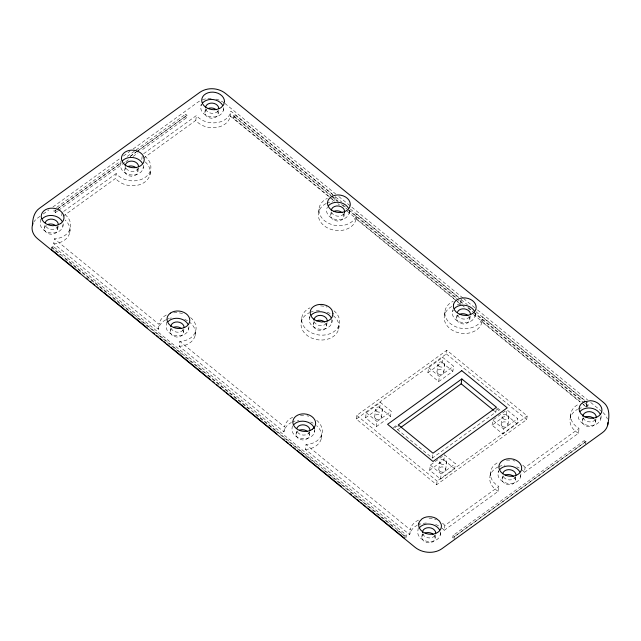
<?xml version="1.0" encoding="UTF-8"?>
<svg xmlns="http://www.w3.org/2000/svg" width="641" height="641" viewBox="0 0 641 641"><rect width="100%" height="100%" fill="white"/><g stroke="black" fill="none" stroke-linecap="round" stroke-linejoin="round"><path stroke-width="0.48" stroke-dasharray="3.21 2.4" d="M451.753 306.534A19.054 14.575 7.4 0 0 453.155 330.708A19.054 14.575 7.4 0 0 481.84 322.559L481.928 321.79L580.073 402.027M584.568 400.313L482.561 316.918L482.473 317.696A19.054 14.575 7.4 0 1 453.395 325.628A19.054 14.575 7.4 0 1 453.139 301.294M65.045 214.575A19.054 14.575 7.4 0 1 69.861 229.406A19.054 14.575 7.4 0 1 55.447 238.781L54.365 238.805L53.732 243.676L158.423 329.258L158.551 328.232A18.685 14.294 7.4 0 1 165.682 319.867M166.307 314.995A18.685 14.294 7.4 0 0 159.184 323.36L159.056 324.394L54.365 238.805M143.376 158.303L195.777 120.42A19.054 14.575 7.4 0 0 215.296 127.623A19.054 14.575 7.4 0 0 230.159 116.878L230.263 116.045L330.756 198.205M332.935 194.6L230.896 111.181L230.792 112.007A19.054 14.575 7.4 0 1 215.929 122.751A19.054 14.575 7.4 0 1 196.402 115.548L143.207 154.016M190.577 317.599A18.685 14.294 7.4 0 1 195.305 332.142A18.685 14.294 7.4 0 1 181.171 341.332L179.825 341.373L179.192 346.236L283.939 431.866L284.035 431.04A19.054 14.575 7.4 0 1 291.31 422.507M292.697 417.267A19.054 14.575 7.4 0 0 284.668 426.169L284.572 427.002L179.825 341.373M325.94 203.606A19.054 14.575 7.4 0 0 327.214 227.771A19.054 14.575 7.4 0 0 355.947 219.711L356.051 218.885L460.494 304.267L461.127 299.395M458.804 297.504L356.684 214.014L356.58 214.847A19.054 14.575 7.4 0 1 327.455 222.691A19.054 14.575 7.4 0 1 327.335 198.357M316.678 420.296A19.054 14.575 7.4 0 1 321.502 435.119A19.054 14.575 7.4 0 1 307.087 444.493L305.997 444.525L305.372 449.389L409.727 534.706L409.831 533.873A19.054 14.575 7.4 0 1 417.099 525.348M418.493 520.107A19.054 14.575 7.4 0 0 410.464 529.009L410.36 529.835L305.997 444.525M40.84 219.23L40.487 221.97A11.434 8.742 7.4 0 0 50.599 232.923A11.434 8.742 7.4 0 0 63.066 224.815M44.389 228.773L45.022 223.909M57.642 210.969L55.206 212.732L53.86 211.626L54.068 210.008M55.206 212.732L55.519 210.296L121.237 162.782M51.416 249.629L51.737 247.194L53.075 246.224L406.37 535.059L406.057 537.487L395.986 529.258M53.075 246.224L52.754 248.66L60.502 254.99M57.682 229.446L58.315 224.574M62.073 212.572L61.528 217.475M62.85 226.521L63.211 223.781M69.677 232.899L70.31 228.036M63.05 216.273L115.532 178.43L116.165 173.567A19.054 14.575 7.4 0 0 144.017 178.142A19.054 14.575 7.4 0 0 145.283 156.564M120.965 162.133L120.732 163.96A11.434 8.742 7.4 0 0 130.836 174.913A11.434 8.742 7.4 0 0 143.304 166.804M137.022 168.831A6.666 5.104 7.4 0 1 133.849 175.954A6.666 5.104 7.4 0 1 124.867 172.1L125.267 165.899M137.927 171.435L138.56 166.564M141.765 159.465L142.27 155.571M143.095 168.503L143.568 164.857M149.914 174.889L150.547 170.025M136.613 151.797L185.289 116.606L185.61 114.17L186.956 115.268L186.643 117.704L141.204 150.555M158.423 329.258L159.184 323.36M166.636 322.07L166.283 324.803A11.434 8.742 7.4 0 0 176.387 335.756A11.434 8.742 7.4 0 0 188.855 327.655M195.777 120.42L196.402 115.548M170.186 331.613L170.818 326.742M200.97 105.941L201.21 104.114M204.872 112.752L205.505 107.88M183.478 332.286L184.111 327.415M188.646 329.354L188.999 326.614M218.164 113.417L218.797 108.553M223.332 110.492L223.693 107.752M195.112 335.668L195.745 330.796M230.159 116.878L230.896 111.181M329.37 196.675L233.3 118.128L233.612 115.701L234.951 114.731L332.575 194.535M233.3 118.128L234.638 117.167L234.951 114.731M283.939 431.866L284.668 426.169M301.358 321.582L301.991 316.718M318.673 212.131L319.306 207.267M292.36 425.864L292.128 427.683A11.434 8.742 7.4 0 0 302.24 438.636A11.434 8.742 7.4 0 0 314.699 430.536M309.443 318.232L309.683 316.406M296.03 434.494L296.663 429.63M313.345 325.043L313.978 320.171M330.668 215.592L331.301 210.721M335.251 196.491L334.618 201.362L331.525 198.83M309.323 435.167L309.956 430.295M326.638 325.708L327.271 320.845M314.491 432.234L314.843 429.494M343.961 216.257L344.465 212.363M331.806 322.784L332.166 320.043M349.129 213.333L349.601 209.679M321.317 438.62L321.95 433.749M338.632 329.17L339.265 324.298M355.947 219.711L356.684 214.014M356.284 419.046L356.765 415.4L446.841 350.266L527.182 415.945L526.71 419.599L436.625 484.724L356.284 419.046L446.368 353.92L446.841 350.266M365.586 417.804L366.251 412.692L380.425 402.444L391.21 411.258L390.545 416.37L376.371 426.618L365.586 417.804L379.76 407.548L380.425 402.444M374.648 416.914L375.626 409.367M376.371 426.618L377.036 421.506L391.21 411.258M381.483 417.259L382.461 409.711M496.23 409.238L495.854 412.155L432.355 458.067L397.684 429.718L398.317 424.855M404.719 538.456L405.04 536.02L406.37 535.059M427.908 372.741L428.573 367.63L442.747 357.382L453.532 366.203L452.867 371.307L438.692 381.563L427.908 372.741L442.082 362.494L442.747 357.382M409.727 534.706L410.464 529.009M436.97 371.852L437.947 364.312M444.533 315.092L445.166 310.22M418.277 527.783L417.916 530.524A11.434 8.742 7.4 0 0 429.15 541.573A11.434 8.742 7.4 0 0 440.263 531.645M438.692 381.563L439.357 376.451L453.532 366.203M429.694 470.206L430.351 465.094L444.533 454.846L455.374 463.707L454.709 468.819L440.535 479.067L429.694 470.206L443.868 459.958L444.533 454.846M421.826 537.334L422.451 532.463M432.355 458.067L432.859 454.173M443.804 372.197L444.782 364.657M452.634 311.686L452.875 309.859M456.536 318.489L457.169 313.625M436.625 484.724L437.098 481.07L527.182 415.945M438.813 469.364L439.79 461.816M440.535 479.067L441.2 473.955L455.374 463.707M435.111 537.999L435.744 533.136M445.647 469.709L446.625 462.161M440.287 535.075L440.76 531.421M469.829 319.162L470.462 314.29M441.841 528A19.054 14.575 7.4 0 1 444.213 530.331L444.846 525.468L498.858 486.415A19.054 14.575 7.4 0 1 498.73 462.089M474.997 316.229L475.478 312.584M584.608 440.359L453.035 535.483L452.714 537.919L584.288 442.787L584.608 440.359L585.954 441.457L585.642 443.892L584.288 442.787M481.84 322.559L482.561 316.918M454.06 539.017L454.381 536.581L585.954 441.457M492.096 425.215L492.753 420.103L503.522 428.901L502.856 434.013L492.096 425.215L506.27 414.967L506.935 409.855L517.696 418.653L517.031 423.765L502.856 434.013M490.069 475.862L490.702 470.991M501.134 424.31L502.111 416.762M498.161 472.513L498.394 470.686M444.213 530.331L498.225 491.286L498.858 486.415M507.968 424.654L508.946 417.107M502.063 479.316L502.696 474.452M503.994 475.798A6.666 5.104 7.4 0 0 507.015 484.516L508.738 484.772A6.666 5.104 7.4 0 0 515.356 479.989L515.733 477.064M520.524 477.056L520.997 473.411M522.086 469.981A19.054 14.575 7.4 0 1 524.458 472.321L525.091 467.449L579.095 428.404A19.054 14.575 7.4 0 1 578.967 404.078M570.314 417.852L570.947 412.98M524.458 472.321L578.462 433.276L579.095 428.404M582.308 421.305L582.933 416.442M586.892 402.211L586.259 407.083L583.166 404.551M581.948 403.157L586.603 406.963L586.916 404.527L588.254 403.558L585.153 401.026M586.603 406.963L587.941 405.993L588.254 403.558M595.593 421.978L596.226 417.107M600.769 419.046L601.242 415.4M39.99 216.329L37.555 218.092A19.054 14.575 7.4 0 0 33.468 222.627M43.235 213.99L48.908 209.887M52.955 206.955L120.228 158.319M123.473 155.979L129.955 151.292M133.2 148.944L198.037 102.063A19.054 14.575 7.4 0 1 200.905 100.389M56.608 207.436L120.7 161.091M127.19 156.404L135.307 150.539M136.116 149.954L185.61 114.17M130.163 156.332L137.462 151.052M138.28 150.467L186.956 115.268M53.86 211.626L56.288 209.871M57.105 209.278L121.197 162.942M130.123 156.492L135.804 152.382M58.451 210.384L124.979 162.285M125.788 161.7L129.851 158.768M133.096 156.42L137.959 152.903M63.683 211.41L116.165 173.567M393.286 427.651L397.332 424.719M394.744 427.691L397.172 425.936M397.684 429.718L400.096 427.98M493.546 419.535L506.935 409.855M503.522 428.901L517.696 418.653M460.494 304.267L459.333 304.299A19.054 14.575 7.4 0 0 455.783 304.964M53.732 243.676L54.814 243.644A19.054 14.575 7.4 0 0 69.092 234.606A19.054 14.575 7.4 0 0 65.053 219.991M179.192 346.236L180.538 346.204A18.685 14.294 7.4 0 0 194.672 337.014A18.685 14.294 7.4 0 0 189.944 322.463M305.372 449.389L306.454 449.365A19.054 14.575 7.4 0 0 320.732 440.327A19.054 14.575 7.4 0 0 316.694 425.712M224.895 103.417L335.724 194.023M338.817 196.555L462.818 297.929M463.595 298.562L476.776 309.331M477.545 309.964L587.597 399.936M590.698 402.468L602.324 411.971M335.676 197.075L341.869 202.139M350.395 209.11L458.091 297.152M461.191 299.684L467.385 304.747M475.91 311.718L584.376 400.393M233.612 115.701L331.237 195.505M332.014 196.138L338.208 201.21M342.863 205.008L345.956 207.54M349.057 210.072L456.753 298.113M459.853 300.653L463.723 303.818M468.371 307.616L473.026 311.414M473.795 312.055L582.268 400.729M585.369 403.261L586.916 404.527M234.638 117.167L330.708 195.705M331.485 196.338L337.679 201.41M341.557 204.575L346.981 209.006M347.751 209.639L462.425 303.385M467.842 307.816L472.497 311.614M473.266 312.255L587.941 405.993M330.147 197.308L334.794 201.106M337.895 203.638L339.442 204.904M347.19 211.242L454.886 299.283M455.663 299.916L461.087 304.347M461.857 304.988L464.957 307.52M473.483 314.483L581.179 402.524M185.289 116.606L186.643 117.704M446.368 353.92L526.71 419.599M442.082 362.494L452.867 371.307M506.27 414.967L517.031 423.765M497.528 408.061L500.613 410.577M496.599 408.646L499.684 411.169M494.315 410.897L495.854 412.155M428.573 367.63L439.357 376.451M379.76 407.548L390.545 416.37M443.868 459.958L454.709 468.819M366.251 412.692L377.036 421.506M430.351 465.094L441.2 473.955M356.765 415.4L437.098 481.07M453.035 535.483L454.381 536.581M51.737 247.194L405.04 536.02M65.15 258.796L108.537 294.267M113.193 298.065L131.012 312.632M131.782 313.265L134.105 315.164M137.206 317.704L179.047 351.901M179.825 352.534L182.148 354.441M185.241 356.973L201.514 370.274M202.292 370.907L204.615 372.806M207.716 375.338L248.78 408.91M255.751 414.607L272.016 427.908M272.794 428.549L275.117 430.448M275.894 431.081L300.685 451.344M301.462 451.977L319.282 466.552M323.929 470.35L371.195 508.986M371.964 509.619L389.784 524.186M390.561 524.819L392.885 526.718M515.356 479.989L515.124 478.651A6.666 5.104 7.4 0 0 514.451 477.385M217.259 110.813A6.666 5.104 7.4 0 1 215.352 117.471A6.666 5.104 7.4 0 1 206.442 116.125A6.666 5.104 7.4 0 1 206.803 109.226M124.634 170.762A6.666 5.104 7.4 0 1 126.557 167.245M56.777 226.842A6.666 5.104 7.4 0 1 54.87 233.5A6.666 5.104 7.4 0 1 45.968 232.146A6.666 5.104 7.4 0 1 46.32 225.255M343.055 213.653A6.666 5.104 7.4 0 1 337.342 221.041A6.666 5.104 7.4 0 1 331.541 213.076M182.573 329.674A6.666 5.104 7.4 0 1 176.86 337.07A6.666 5.104 7.4 0 1 171.059 329.097M468.924 316.558A6.666 5.104 7.4 0 1 467.017 323.216A6.666 5.104 7.4 0 1 458.115 321.862A6.666 5.104 7.4 0 1 458.467 314.971M308.417 432.555A6.666 5.104 7.4 0 1 306.51 439.213A6.666 5.104 7.4 0 1 297.6 437.867A6.666 5.104 7.4 0 1 297.961 430.968M594.696 419.374A6.666 5.104 7.4 0 1 592.781 426.025A6.666 5.104 7.4 0 1 583.879 424.679A6.666 5.104 7.4 0 1 584.231 417.788M434.213 535.395A6.666 5.104 7.4 0 1 432.298 542.054A6.666 5.104 7.4 0 1 423.397 540.7A6.666 5.104 7.4 0 1 423.749 533.809M325.74 323.104A6.666 5.104 7.4 0 1 320.019 330.5A6.666 5.104 7.4 0 1 314.226 322.527M217.924 111.069A6.666 5.104 7.4 0 1 211.314 113.249A6.666 5.104 7.4 0 1 205.737 109.218M138.336 167.878A6.666 5.104 7.4 0 1 131.934 171.347A6.666 5.104 7.4 0 1 125.5 167.229M58.099 225.888A6.666 5.104 7.4 0 1 51.697 229.366A6.666 5.104 7.4 0 1 45.255 225.247M434.87 535.644A6.666 5.104 7.4 0 1 428.26 537.831A6.666 5.104 7.4 0 1 422.691 533.801M183.23 329.931A6.666 5.104 7.4 0 1 176.62 332.11A6.666 5.104 7.4 0 1 171.051 328.08M343.712 213.902A6.666 5.104 7.4 0 1 337.102 216.089A6.666 5.104 7.4 0 1 331.533 212.059M469.589 316.806A6.666 5.104 7.4 0 1 462.978 318.994A6.666 5.104 7.4 0 1 457.402 314.963M326.397 323.36A6.666 5.104 7.4 0 1 319.787 325.54A6.666 5.104 7.4 0 1 314.218 321.51M309.731 431.609A6.666 5.104 7.4 0 1 303.337 435.079A6.666 5.104 7.4 0 1 296.895 430.96M515.765 476.431A6.666 5.104 7.4 0 1 509.371 479.909A6.666 5.104 7.4 0 1 502.929 475.79M595.353 419.623A6.666 5.104 7.4 0 1 588.742 421.802A6.666 5.104 7.4 0 1 583.174 417.772M202.5 99.732A19.054 14.575 7.4 0 1 211.442 98.458M216.057 99.131A19.054 14.575 7.4 0 1 224.214 102.889M145.299 161.981A19.054 14.575 7.4 0 1 143.023 183.222A19.054 14.575 7.4 0 1 115.532 178.43M326.702 203.229A19.054 14.575 7.4 0 1 332.631 201.498M578.462 433.276A19.054 14.575 7.4 0 1 577.581 409.319M578.342 408.95A19.054 14.575 7.4 0 1 583.366 407.364M602.965 412.524A19.054 14.575 7.4 0 1 607.356 419.014M333.368 315.709A19.054 14.575 7.4 0 1 332.567 337.006A19.054 14.575 7.4 0 1 304.98 333.52A19.054 14.575 7.4 0 1 309.387 312.68M310.164 312.335A19.054 14.575 7.4 0 1 315.308 310.957M316.213 310.845A19.054 14.575 7.4 0 1 321.782 310.909M327.19 312.223A19.054 14.575 7.4 0 1 331.982 314.675M498.225 491.286A19.054 14.575 7.4 0 1 498.097 466.96M498.882 466.616A19.054 14.575 7.4 0 1 504.932 465.118M516.758 466.84A19.054 14.575 7.4 0 1 519.194 468.018M417.86 524.971A19.054 14.575 7.4 0 1 427.467 523.008M435.664 524.514A19.054 14.575 7.4 0 1 438.957 526.037M292.064 422.139A19.054 14.575 7.4 0 1 298.898 420.296M310.725 422.01A19.054 14.575 7.4 0 1 313.161 423.196M166.42 319.498A18.685 14.294 7.4 0 1 168.799 318.577M169.633 318.337A18.685 14.294 7.4 0 1 171.355 317.944M184.72 319.378A18.685 14.294 7.4 0 1 188.59 321.453M506.478 460.174A19.054 14.575 7.4 0 1 512.055 460.454M512.976 460.623A19.054 14.575 7.4 0 1 514.779 461.063M522.711 465.118A19.054 14.575 7.4 0 1 525.091 467.449M429.029 518.168A19.054 14.575 7.4 0 1 436.297 519.651M442.474 523.128A19.054 14.575 7.4 0 1 444.846 525.468M300.445 415.352A19.054 14.575 7.4 0 1 306.021 415.632M306.943 415.801A19.054 14.575 7.4 0 1 308.746 416.241M173.759 312.824A18.685 14.294 7.4 0 1 183.671 313.89M334.001 310.837A19.054 14.575 7.4 0 1 333.2 332.134A19.054 14.575 7.4 0 1 305.605 328.657A19.054 14.575 7.4 0 1 310.012 307.816M320.548 305.877A19.054 14.575 7.4 0 1 326.958 307.055M600.978 417.347A11.434 8.742 7.4 0 1 588.51 425.456A11.434 8.742 7.4 0 1 578.398 414.495M520.732 475.358A11.434 8.742 7.4 0 1 507.159 483.282A11.434 8.742 7.4 0 1 498.802 470.895M475.213 314.531A11.434 8.742 7.4 0 1 461.64 322.455A11.434 8.742 7.4 0 1 453.275 310.068M331.79 319.354A11.434 8.742 7.4 0 1 319.555 329.186A11.434 8.742 7.4 0 1 310.084 316.622M349.337 211.626A11.434 8.742 7.4 0 1 335.764 219.551A11.434 8.742 7.4 0 1 327.399 207.163M223.549 108.794A11.434 8.742 7.4 0 1 209.976 116.718A11.434 8.742 7.4 0 1 201.611 104.331M502.143 426.225A3.429 2.62 7.4 0 0 507.856 425.328A3.429 2.62 7.4 0 0 503.65 421.89A3.429 2.62 7.4 0 0 502.143 426.225M439.822 471.279A3.429 2.62 7.4 0 0 445.535 470.382A3.429 2.62 7.4 0 0 441.328 466.952A3.429 2.62 7.4 0 0 439.822 471.279M437.979 373.767A3.429 2.62 7.4 0 0 443.692 372.878A3.429 2.62 7.4 0 0 439.486 369.44A3.429 2.62 7.4 0 0 437.979 373.767M503.121 418.677A3.429 2.62 7.4 0 0 508.834 417.78A3.429 2.62 7.4 0 0 504.635 414.35A3.429 2.62 7.4 0 0 503.121 418.677M440.8 463.731A3.429 2.62 7.4 0 0 446.513 462.842A3.429 2.62 7.4 0 0 442.314 459.405A3.429 2.62 7.4 0 0 440.8 463.731M438.957 366.219A3.429 2.62 7.4 0 0 444.67 365.33A3.429 2.62 7.4 0 0 440.471 361.893A3.429 2.62 7.4 0 0 438.957 366.219M375.658 418.821A3.429 2.62 7.4 0 0 381.371 417.932A3.429 2.62 7.4 0 0 377.172 414.495A3.429 2.62 7.4 0 0 375.658 418.821M376.636 411.282A3.429 2.62 7.4 0 0 382.348 410.384A3.429 2.62 7.4 0 0 378.15 406.947A3.429 2.62 7.4 0 0 376.636 411.282"/><path stroke-width="0.96" d="M32.403 225.32C32.595 219.07 34.013 212.123 39.454 208.293L199.88 92.304C207.572 87 218.541 87.721 225.712 93.602L603.093 402.115C610.424 407.604 609.319 417.595 607.588 425.432M400.897 427.395L461.183 383.815L461.816 378.943L496.487 407.291L432.987 453.195L398.317 424.855L461.816 378.943M461.183 383.815L493.538 410.264M51.416 249.629L80.085 273.066M86.287 278.13L87.833 279.396M90.157 281.295L91.711 282.561M93.257 283.827L94.804 285.101M97.128 287L98.682 288.266M100.228 289.532L102.552 291.431M104.106 292.697L147.494 328.168M152.919 332.599L154.465 333.865M156.789 335.772L158.343 337.038M159.889 338.304L162.213 340.203M163.759 341.469L165.314 342.735M166.86 344.001L169.184 345.9M170.738 347.174L210.248 379.472M212.572 381.371L214.126 382.637M216.45 384.544L217.996 385.81M219.551 387.076L221.097 388.342M223.421 390.241L224.967 391.507M226.521 392.773L228.845 394.672M230.391 395.938L276.88 433.949M283.082 439.013L284.628 440.279M286.174 441.545L288.506 443.444M290.053 444.71L291.599 445.984M293.153 447.25L295.477 449.149M297.023 450.415L341.188 486.519M349.714 493.482L351.26 494.748M353.584 496.655L355.138 497.921M356.684 499.187L359.008 501.086M360.554 502.352L362.109 503.618M363.655 504.884L365.979 506.783M367.533 508.057L404.719 538.456M208.173 108.481A6.666 5.104 7.4 0 1 216.201 109.699M127.936 166.5A6.666 5.104 7.4 0 1 131.253 165.979L132.975 166.243A6.666 5.104 7.4 0 1 135.956 167.718M47.69 224.51A6.666 5.104 7.4 0 1 55.719 225.728M333.969 211.322A6.666 5.104 7.4 0 1 341.99 212.54M173.487 327.351A6.666 5.104 7.4 0 1 181.507 328.561M459.837 314.226A6.666 5.104 7.4 0 1 467.866 315.444M299.331 430.231A6.666 5.104 7.4 0 1 307.36 431.449M585.602 417.043A6.666 5.104 7.4 0 1 593.63 418.261M505.364 475.053A6.666 5.104 7.4 0 1 513.393 476.271M425.119 533.064A6.666 5.104 7.4 0 1 433.148 534.282M316.646 320.772A6.666 5.104 7.4 0 1 324.675 321.99M205.505 107.88A6.666 5.104 7.4 0 1 212.123 103.097A6.666 5.104 7.4 0 1 218.797 108.553M125.267 165.899A6.666 5.104 7.4 0 1 131.886 161.107A6.666 5.104 7.4 0 1 138.56 166.564M45.247 222.595A6.666 5.104 7.4 0 1 52.514 219.214A6.666 5.104 7.4 0 1 58.315 224.574M422.451 532.463A6.666 5.104 7.4 0 1 429.077 527.679A6.666 5.104 7.4 0 1 435.744 533.136M170.818 326.742A6.666 5.104 7.4 0 1 177.437 321.958A6.666 5.104 7.4 0 1 184.111 327.415M331.301 210.721A6.666 5.104 7.4 0 1 338.785 206.025A6.666 5.104 7.4 0 1 344.369 212.7M457.394 312.311A6.666 5.104 7.4 0 1 464.661 308.922A6.666 5.104 7.4 0 1 470.462 314.29M313.978 320.171A6.666 5.104 7.4 0 1 320.604 315.388A6.666 5.104 7.4 0 1 327.271 320.845M296.879 428.316A6.666 5.104 7.4 0 1 304.146 424.927A6.666 5.104 7.4 0 1 309.956 430.295M502.913 473.138A6.666 5.104 7.4 0 1 510.18 469.749A6.666 5.104 7.4 0 1 515.989 475.117M582.933 416.442A6.666 5.104 7.4 0 1 589.56 411.65A6.666 5.104 7.4 0 1 596.226 417.107M580.081 411.418A11.434 8.742 7.4 0 1 590.657 408.093A11.434 8.742 7.4 0 1 600.088 413.942M499.844 469.428A11.434 8.742 7.4 0 1 510.412 466.103A11.434 8.742 7.4 0 1 519.851 471.952M419.607 527.447A11.434 8.742 7.4 0 1 430.175 524.122A11.434 8.742 7.4 0 1 439.606 529.971M454.317 308.601A11.434 8.742 7.4 0 1 464.893 305.276A11.434 8.742 7.4 0 1 474.324 311.125M311.125 315.156A11.434 8.742 7.4 0 1 321.702 311.83A11.434 8.742 7.4 0 1 331.133 317.68M293.81 424.606A11.434 8.742 7.4 0 1 305.485 421.466A11.434 8.742 7.4 0 1 314.475 428.813M328.448 205.705A11.434 8.742 7.4 0 1 339.017 202.38A11.434 8.742 7.4 0 1 348.456 208.229M167.966 321.726A11.434 8.742 7.4 0 1 178.535 318.401A11.434 8.742 7.4 0 1 187.973 324.25M202.652 102.864A11.434 8.742 7.4 0 1 213.221 99.539A11.434 8.742 7.4 0 1 222.659 105.388M122.415 160.875A11.434 8.742 7.4 0 1 132.983 157.55A11.434 8.742 7.4 0 1 142.422 163.399M42.17 218.893A11.434 8.742 7.4 0 1 52.738 215.56A11.434 8.742 7.4 0 1 62.177 221.417M33.036 223.501A19.054 14.575 7.4 0 0 37.667 238.781L415.096 547.334A19.054 14.575 7.4 0 0 441.945 548.688L602.428 432.659A19.054 14.575 7.4 0 0 607.94 422.595M224.494 101.486L223.645 104.804L221.185 107.528A11.434 8.742 7.4 0 1 206.811 107.896L205.08 106.718A11.434 8.742 7.4 0 1 201.939 102.063L201.707 100.341A11.434 8.742 7.4 0 1 213.052 92.136A11.434 8.742 7.4 0 1 224.494 101.486M332.967 313.778L332.118 317.095A11.434 8.742 7.4 0 1 325.981 321.534L321.622 321.982L317.255 321.093A11.434 8.742 7.4 0 1 311.069 316.037L310.412 314.354A11.434 8.742 7.4 0 1 323.753 304.707L325.892 305.316A11.434 8.742 7.4 0 1 332.086 310.38L332.967 313.778M418.869 523.224L418.653 524.923A11.434 8.742 7.4 0 0 431.209 534.29A11.434 8.742 7.4 0 0 441.216 524.346L439.494 521.093L436.345 518.513A11.434 8.742 7.4 0 0 421.962 518.881L419.502 521.606L418.869 523.224M453.58 304.379L453.371 306.086A11.434 8.742 7.4 0 0 460.446 314.547A11.434 8.742 7.4 0 0 472.85 313.265L474.26 312.007A11.434 8.742 7.4 0 0 475.277 303.826L474.212 302.256A11.434 8.742 7.4 0 0 458.395 299.043L456.68 300.044A11.434 8.742 7.4 0 0 453.58 304.379M170.322 313.169L168.912 314.427A11.434 8.742 7.4 0 0 167.245 320.925L167.902 322.607A11.434 8.742 7.4 0 0 180.674 328.496A11.434 8.742 7.4 0 0 189.8 320.348L189.576 318.625A11.434 8.742 7.4 0 0 181.675 311.542A11.434 8.742 7.4 0 0 170.322 313.169M461.776 370.666L387.581 424.31L433.028 461.472L507.223 407.828L461.776 370.666M60.703 223.549L57.017 225.271L52.666 225.72A11.434 8.742 7.4 0 1 41.224 216.37A11.434 8.742 7.4 0 1 52.57 208.165L54.797 208.445A11.434 8.742 7.4 0 1 60.647 211.137L62.065 212.54A11.434 8.742 7.4 0 1 60.703 223.549M332.527 196.138L330.804 197.14A11.434 8.742 7.4 0 0 328 205.753A11.434 8.742 7.4 0 0 336.717 212.251L338.937 212.532A11.434 8.742 7.4 0 0 350.074 206.025A11.434 8.742 7.4 0 0 343.207 195.866L341.068 195.257A11.434 8.742 7.4 0 0 332.527 196.138M312.343 429.27L310.621 430.271A11.434 8.742 7.4 0 1 293.746 425.488A11.434 8.742 7.4 0 1 301.991 413.942L304.211 413.878A11.434 8.742 7.4 0 1 314.763 419.831A11.434 8.742 7.4 0 1 312.343 429.27M584.167 401.851L582.445 402.86A11.434 8.742 7.4 0 0 581.083 413.87L584.239 416.45L588.35 417.964A11.434 8.742 7.4 0 0 601.875 410.905A11.434 8.742 7.4 0 0 590.489 400.689L584.167 401.851M502.808 473.707A11.434 8.742 7.4 0 0 521.47 469.757A11.434 8.742 7.4 0 0 506.582 458.988A11.434 8.742 7.4 0 0 502.808 473.707M125.38 165.146A11.434 8.742 7.4 0 0 144.041 161.203A11.434 8.742 7.4 0 0 129.153 150.435A11.434 8.742 7.4 0 0 125.38 165.146"/></g></svg>
